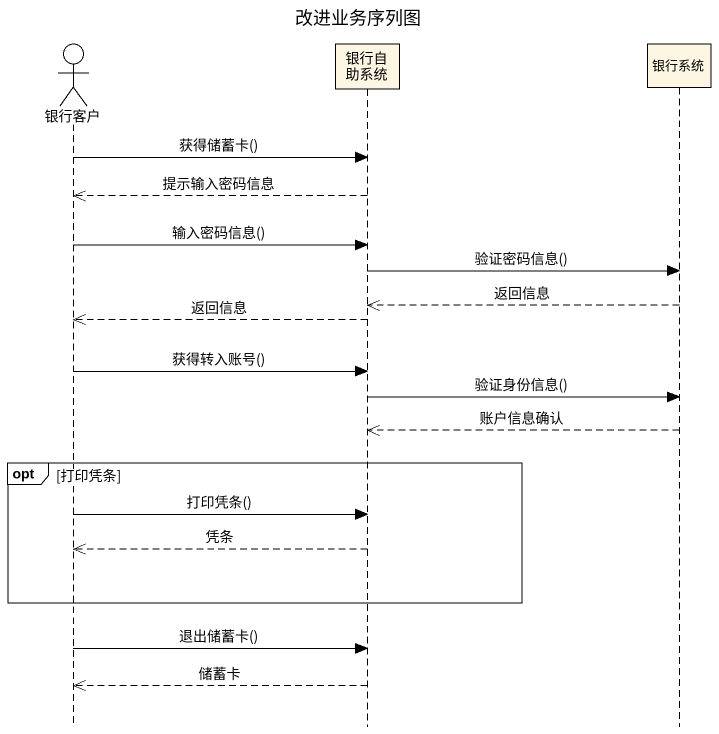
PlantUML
@startuml
title 改进业务序列图
hide footbox
actor 银行客户
participant 银行自助系统
participant 银行系统

银行客户 -> 银行自助系统 : 获得储蓄卡()
银行自助系统 -->> 银行客户 : 提示输入密码信息
银行客户 -> 银行自助系统 : 输入密码信息()
银行自助系统 -> 银行系统 : 验证密码信息()
银行系统 -->> 银行自助系统 : 返回信息
银行自助系统 -->> 银行客户 : 返回信息
银行客户 -> 银行自助系统 : 获得转入账号()
银行自助系统 -> 银行系统 : 验证身份信息()
银行系统 -->> 银行自助系统 : 账户信息确认
opt 打印凭条
  银行客户 -> 银行自助系统 : 打印凭条()
  银行自助系统 -->> 银行客户 : 凭条
end
银行客户 -> 银行自助系统 : 退出储蓄卡()
银行自助系统 -->> 银行客户 : 储蓄卡
@enduml
